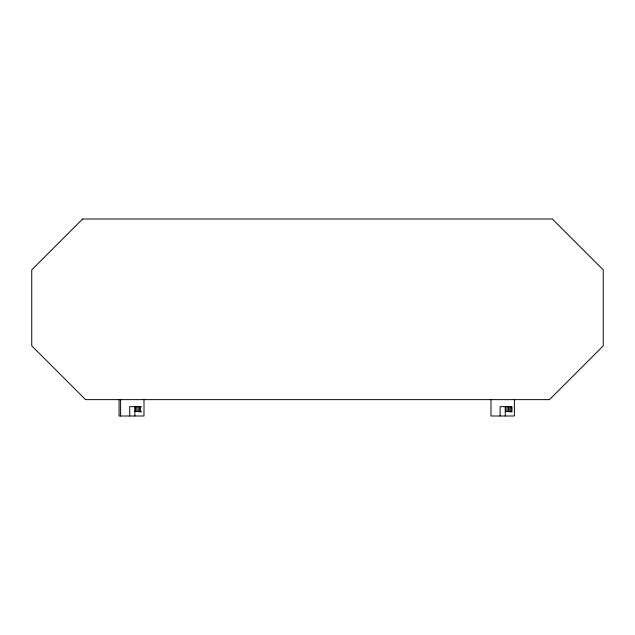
<?xml version="1.0" encoding="UTF-8"?>
<svg xmlns="http://www.w3.org/2000/svg" width="635" height="635" viewBox="0 0 635 635"><rect width="100%" height="100%" fill="white"/><g stroke="black" fill="none" stroke-linecap="round" stroke-linejoin="round"><path stroke-width="0.95" d="M141.573 406.646L129.73 406.646L129.73 415.996M134.874 411.321L141.573 411.79M505.269 411.321L511.977 411.79L511.977 406.646L500.126 406.646L500.126 415.996M514.39 399.431L514.39 415.996L491.006 415.996L491.006 399.431M510.969 406.646L510.969 411.79M509.818 406.646L509.818 411.79M508.548 406.646L508.548 411.79M507.175 406.646L507.175 411.321M505.722 406.646L505.722 411.321M505.269 406.646L505.269 415.996M143.994 399.431L143.994 415.996L119.086 415.996L119.086 399.431M140.565 406.646L140.565 411.79M139.422 406.646L139.422 411.79M138.144 406.646L138.144 411.79M136.779 406.646L136.779 411.321M135.326 406.646L135.326 411.321M134.874 406.646L134.874 415.996M120.61 399.431L120.61 415.996M82.629 219.004L31.75 269.883L31.75 345.845L85.534 399.629L549.466 399.629L603.25 345.845L603.25 269.883L552.371 219.004L82.629 219.004"/></g></svg>
